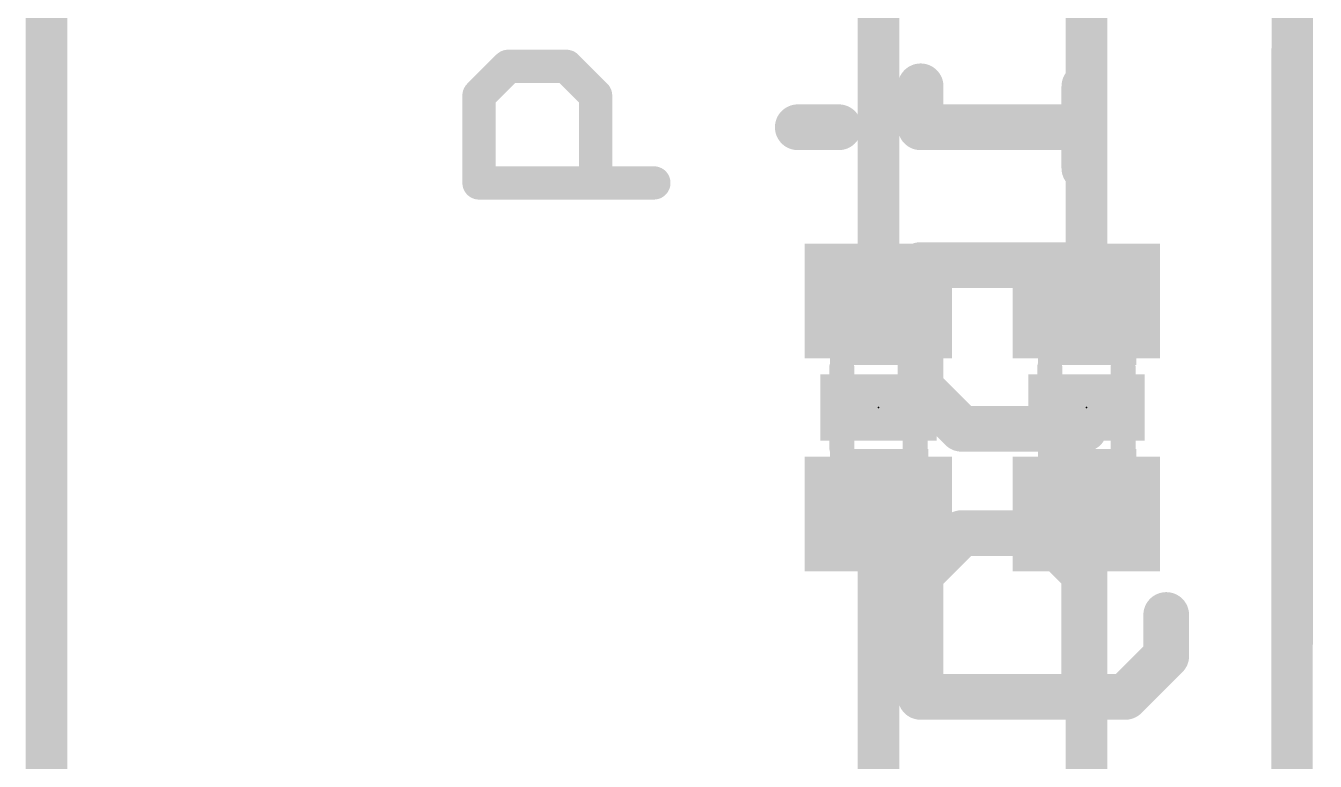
# Model space of a CAD drawing. Extents: x -10.1 to 20.4, y -11.4 to 45.8.
# Drawn here: x 12.57 to 20.45, y 11.81 to 16.3 of the extents above; entities that cross this region are included whole.
import ezdxf

# ---------------------------------------------------------------- set-up
doc = ezdxf.new("R2010")
doc.units = 0
for name, color, linetype in [('1', 12, 'CONTINUOUS'), ('16', 132, 'CONTINUOUS'), ('20', 53, 'CONTINUOUS'), ('21', 41, 'CONTINUOUS'), ('22', 40, 'CONTINUOUS'), ('23', 53, 'CONTINUOUS'), ('51', 53, 'CONTINUOUS')]:
    doc.layers.add(name, color=color, linetype=linetype)

# ---------------------------------------------------------------- blocks, each defined once
blk = doc.blocks.new('RECT')
blk.add_solid([(-0.5, -0.5), (0.5, -0.5), (-0.5, 0.5), (0.5, 0.5)])

msp = doc.modelspace()

# ---------------------------------------------------------------- linework, layer by layer
at = {"layer": '1'}
for points, const_width in [([(20.32, 45.72), (20.32, 0)], 0.2032), ([(12.7, 10.81), (12.7, 26.93)], 0.254), ([(19.05, 14.62), (19.05, 22.86)], 0.254), ([(17.78, 14.62), (17.78, 19.05)], 0.254), ([(17.78, 7.62), (17.78, 13.32)], 0.254), ([(19.05, 7.62), (19.05, 13.32)], 0.254)]:
    msp.add_lwpolyline(points, dxfattribs=dict(at, const_width=const_width))
at = {"layer": '1', "const_width": 0.127}
for points in [[(17.7165, 14.62, 1), (17.8435, 14.62)], [(18.9865, 14.62, 1), (19.1135, 14.62)], [(17.8435, 13.32, 1), (17.7165, 13.32)], [(19.1135, 13.32, 1), (18.9865, 13.32)]]:
    msp.add_lwpolyline(points, format="xyb", dxfattribs=at)
at = {"layer": '16', "const_width": 0.2032}
msp.add_lwpolyline([(20.32, 45.72), (20.32, 0)], dxfattribs=at)
at = {"layer": '20', "const_width": 0.254}
msp.add_lwpolyline([(20.3, 0), (20.32, 45.72)], dxfattribs=at)
at = {"layer": '21', "const_width": 0.2032}
for points in [[(15.3407, 15.8755), (15.5186, 16.0534)], [(15.5186, 16.0534), (15.8745, 16.0534)], [(15.8745, 16.0534), (16.0525, 15.8755)], [(15.3407, 15.3416), (15.3407, 15.8755)], [(16.0525, 15.8755), (16.0525, 15.3416)], [(16.4084, 15.3416), (15.3407, 15.3416)]]:
    msp.add_lwpolyline(points, dxfattribs=at)
at = {"layer": '21', "const_width": 0.1016}
for points in [[(15.5186, 16.1042, 1), (15.5186, 16.0026)], [(15.5546, 16.0175, 1), (15.4827, 16.0893)], [(15.9105, 16.0893, 1), (15.8386, 16.0175)], [(15.8745, 16.0026, 1), (15.8745, 16.1042)], [(15.3915, 15.8755, 1), (15.2899, 15.8755)], [(15.3048, 15.9114, 1), (15.3766, 15.8395)], [(16.1033, 15.8755, 1), (16.0017, 15.8755)], [(16.0166, 15.8395, 1), (16.0884, 15.9114)], [(15.3407, 15.3924, 1), (15.3407, 15.2908)], [(16.4084, 15.2908, 1), (16.4084, 15.3924)], [(15.2899, 15.3416, 1), (15.3915, 15.3416)], [(16.0017, 15.3416, 1), (16.1033, 15.3416)]]:
    msp.add_lwpolyline(points, format="xyb", dxfattribs=at)
at = {"layer": '22', "const_width": 0.2794}
for points in [[(18.0374, 15.9315), (18.0374, 15.6815)], [(19.0373, 15.9315), (19.0373, 15.4316)], [(17.2874, 15.6815), (17.5374, 15.6815)], [(18.0374, 15.6815), (19.0373, 15.6815)], [(19.0373, 14.8401), (18.0374, 14.8401)], [(18.0374, 14.8401), (18.0374, 14.0901)], [(18.0374, 14.0901), (18.2874, 13.8402)], [(18.2874, 13.8402), (19.0373, 13.8402)], [(18.0374, 12.9529), (18.2874, 13.2029)], [(18.2874, 13.2029), (18.7873, 13.2029)], [(18.7873, 13.2029), (19.0373, 12.9529)], [(18.0374, 12.203), (18.0374, 12.9529)], [(19.0373, 12.9529), (19.0373, 12.203)], [(19.5373, 12.703), (19.5373, 12.453)], [(19.5373, 12.453), (19.2873, 12.203)], [(19.2873, 12.203), (18.0374, 12.203)]]:
    msp.add_lwpolyline(points, dxfattribs=at)
at = {"layer": '22', "const_width": 0.1397}
for points in [[(18.1072, 15.9315, 1), (17.9675, 15.9315)], [(19.1072, 15.9315, 1), (18.9675, 15.9315)], [(17.2874, 15.7514, 1), (17.2874, 15.6117)], [(17.5374, 15.6117, 1), (17.5374, 15.7514)], [(18.0374, 15.7514, 1), (18.0374, 15.6117)], [(17.9675, 15.6815, 1), (18.1072, 15.6815)], [(19.0373, 15.6117, 1), (19.0373, 15.7514)], [(18.9675, 15.4316, 1), (19.1072, 15.4316)], [(18.0374, 14.9099, 1), (18.0374, 14.7702)], [(18.1072, 14.8401, 1), (17.9675, 14.8401)], [(19.0373, 14.7702, 1), (19.0373, 14.9099)], [(18.0868, 14.1395, 1), (17.988, 14.0407)], [(17.9675, 14.0901, 1), (18.1072, 14.0901)], [(18.2874, 13.91, 1), (18.2874, 13.7703)], [(18.238, 13.7908, 1), (18.3368, 13.8896)], [(19.0373, 13.7703, 1), (19.0373, 13.91)], [(18.2874, 13.2728, 1), (18.2874, 13.1331)], [(18.3368, 13.1535, 1), (18.238, 13.2523)], [(18.8367, 13.2523, 1), (18.7379, 13.1535)], [(18.7873, 13.1331, 1), (18.7873, 13.2728)], [(18.1072, 12.9529, 1), (17.9675, 12.9529)], [(17.988, 13.0023, 1), (18.0868, 12.9036)], [(19.1072, 12.9529, 1), (18.9675, 12.9529)], [(18.9879, 12.9036, 1), (19.0867, 13.0023)], [(19.6071, 12.703, 1), (19.4674, 12.703)], [(19.4674, 12.453, 1), (19.6071, 12.453)], [(19.5867, 12.4036, 1), (19.4879, 12.5024)], [(18.0374, 12.2729, 1), (18.0374, 12.1332)], [(19.2379, 12.2524, 1), (19.3367, 12.1536)], [(19.2873, 12.1332, 1), (19.2873, 12.2729)], [(17.9675, 12.203, 1), (18.1072, 12.203)], [(18.9675, 12.203, 1), (19.1072, 12.203)]]:
    msp.add_lwpolyline(points, format="xyb", dxfattribs=at)
at = {"layer": '23'}
for p in [(17.78, 13.97), (19.05, 13.97)]:
    msp.add_point(p, dxfattribs=at)
at = {"layer": '51', "const_width": 0.1524}
for points in [[(17.556, 13.725), (17.556, 14.215)], [(18.004, 14.215), (18.004, 13.725)], [(18.826, 13.725), (18.826, 14.215)], [(19.274, 14.215), (19.274, 13.725)]]:
    msp.add_lwpolyline(points, dxfattribs=at)
at = {"layer": '51', "const_width": 0.0762}
for points in [[(17.5941, 14.215, 1), (17.5179, 14.215)], [(18.0421, 14.215, 1), (17.9659, 14.215)], [(18.8641, 14.215, 1), (18.7879, 14.215)], [(19.3121, 14.215, 1), (19.2359, 14.215)], [(17.5179, 13.725, 1), (17.5941, 13.725)], [(17.9659, 13.725, 1), (18.0421, 13.725)], [(18.7879, 13.725, 1), (18.8641, 13.725)], [(19.2359, 13.725, 1), (19.3121, 13.725)]]:
    msp.add_lwpolyline(points, format="xyb", dxfattribs=at)

# ---------------------------------------------------------------- block references
at = {"layer": '1', "xscale": 0.7, "yscale": 0.9, "rotation": 90}
for p in [(17.78, 14.62), (19.05, 14.62), (17.78, 13.32), (19.05, 13.32)]:
    msp.add_blockref('RECT', p, dxfattribs=at)
at = {"layer": '21', "xscale": 0.4064, "yscale": 0.7112, "rotation": 90}
for p in [(17.78, 13.97), (19.05, 13.97)]:
    msp.add_blockref('RECT', p, dxfattribs=at)
at = {"layer": '51', "xscale": 0.3, "yscale": 0.5999, "rotation": 90}
for p in [(17.7849, 14.3788), (19.0549, 14.3788), (17.7849, 13.566), (19.0549, 13.566)]:
    msp.add_blockref('RECT', p, dxfattribs=at)

doc.saveas('drawing.dxf')
